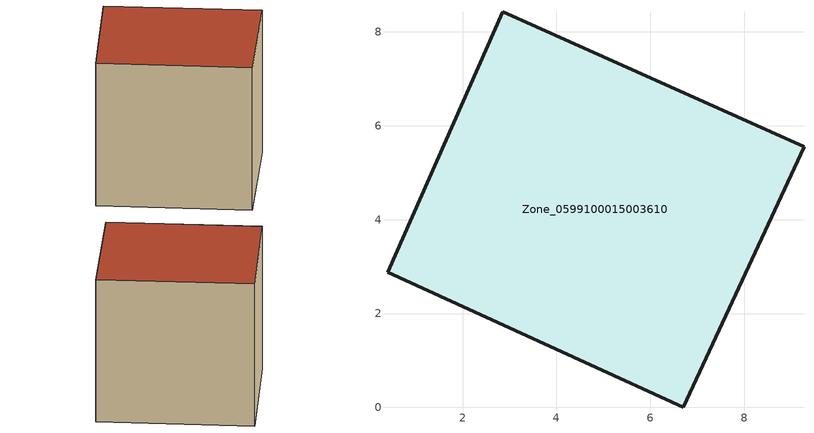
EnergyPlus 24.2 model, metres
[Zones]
Zone_0599100015003610
 floor ground (C_G): 2.86,8.43 9.28,5.55 6.7,0 0.4,2.88 z0.86
 wall outside (C_F): 2.86,8.43 0.4,2.88 6.7,0 9.28,5.55 2.86,8.43 z0.86:7.79
 roof outside (C_R): 9.28,5.55 2.86,8.43 0.4,2.88 6.7,0 z7.79
[BUILDING]
Pand.0599100015003610: North Axis=0; Terrain=City; Loads Convergence Tolerance Value=0.04; Temperature Convergence Tolerance Value=0.4; Solar Distribution=FullExterior; Maximum Number of Warmup Days=25; Minimum Number of Warmup Days=1
[Site:Location]
Rotterdam.The.Hague.AP_ZH_NLD Design_Conditions: Latitude=51.96; Longitude=4.45; Time Zone=1; Elevation=-4.5
[SITE:GROUNDTEMPERATURE:BUILDINGSURFACE]
18, 18, 18, 18, 18, 18, 18, 18, 18, 18, 18, 18
[MATERIAL] Thermal Absorptance=0.9; Solar Absorptance=0.7; Visible Absorptance=0.7
Name | Roughness | Thickness | Conductivity | Density | Specific Heat
G.TI.1946-1964 | MediumSmooth | 0.15 | 1 | 540 | 1210
F.TI.1946-1964 | Rough | 0.3 | 0.857143 | 1920 | 840
R.TI.1946-1964 | MediumRough | 0.2 | 0.277778 | 1500 | 1000
[CONSTRUCTION]
C_G: G.TI.1946-1964
C_F: F.TI.1946-1964
C_R: R.TI.1946-1964
[ZONE]
Zone_0599100015003610: Type=1; Multiplier=1; Ceiling Height=Autocalculate; Volume=Autocalculate; Floor Area=autocalculate; Part of Total Floor Area=Yes
[ZONEINFILTRATION:DESIGNFLOWRATE]
Infil_Zone_0599100015003610: Zone or ZoneList or Space or SpaceList=Zone_0599100015003610; Schedule=AlwaysOn; Design Flow Rate Calculation Method=Flow/Area; Flow Rate per Floor Area=0.003; Constant Term Coefficient=1; Temperature Term Coefficient=0; Velocity Term Coefficient=0; Velocity Squared Term Coefficient=0
[HVACTEMPLATE:ZONE:IDEALLOADSAIRSYSTEM]
Zone_0599100015003610: Maximum Heating Supply Air Temperature=50; Minimum Cooling Supply Air Temperature=13; Maximum Heating Supply Air Humidity Ratio=0.0156; Minimum Cooling Supply Air Humidity Ratio=0.0077; Heating Limit=NoLimit; Cooling Limit=NoLimit; Dehumidification Control Type=ConstantSensibleHeatRatio; Cooling Sensible Heat Ratio=0.7; Dehumidification Setpoint=60; Humidification Control Type=None; Humidification Setpoint=30; Outdoor Air Method=None; Outdoor Air Flow Rate per Person=0.00944; Outdoor Air Flow Rate per Zone Floor Area=0; Outdoor Air Flow Rate per Zone=0; Demand Controlled Ventilation Type=None; Outdoor Air Economizer Type=NoEconomizer; Heat Recovery Type=None; Sensible Heat Recovery Effectiveness=0.7; Latent Heat Recovery Effectiveness=0.65
[ZONECONTROL:THERMOSTAT]
ThermostatControl_Zone_0599100015003610: Zone or ZoneList=Zone_0599100015003610; Control Type Schedule=DualSetpointControlType; Control 1=Thermostat_Zone_0599100015003610; Temperature Difference Between Cutout And Setpoint=0
[THERMOSTATSETPOINT:DUALSETPOINT]
Thermostat_Zone_0599100015003610: Heating Setpoint Temperature Schedule=HeatingSetpoint_Zone_0599100015003610; Cooling Setpoint Temperature Schedule=CoolingSetpoint_Zone_0599100015003610
[SCHEDULE:COMPACT]
HeatingSetpoint_Zone_0599100015003610: Through: 12/31, For: AllDays, Until: 24:00, 21
CoolingSetpoint_Zone_0599100015003610: Through: 12/31, For: AllDays, Until: 24:00, 24
DualSetpointControlType: Through: 12/31, For: AllDays, Until: 24:00, 4
AlwaysOn: Through: 12/31, For: AllDays, Until: 24:00, 1
